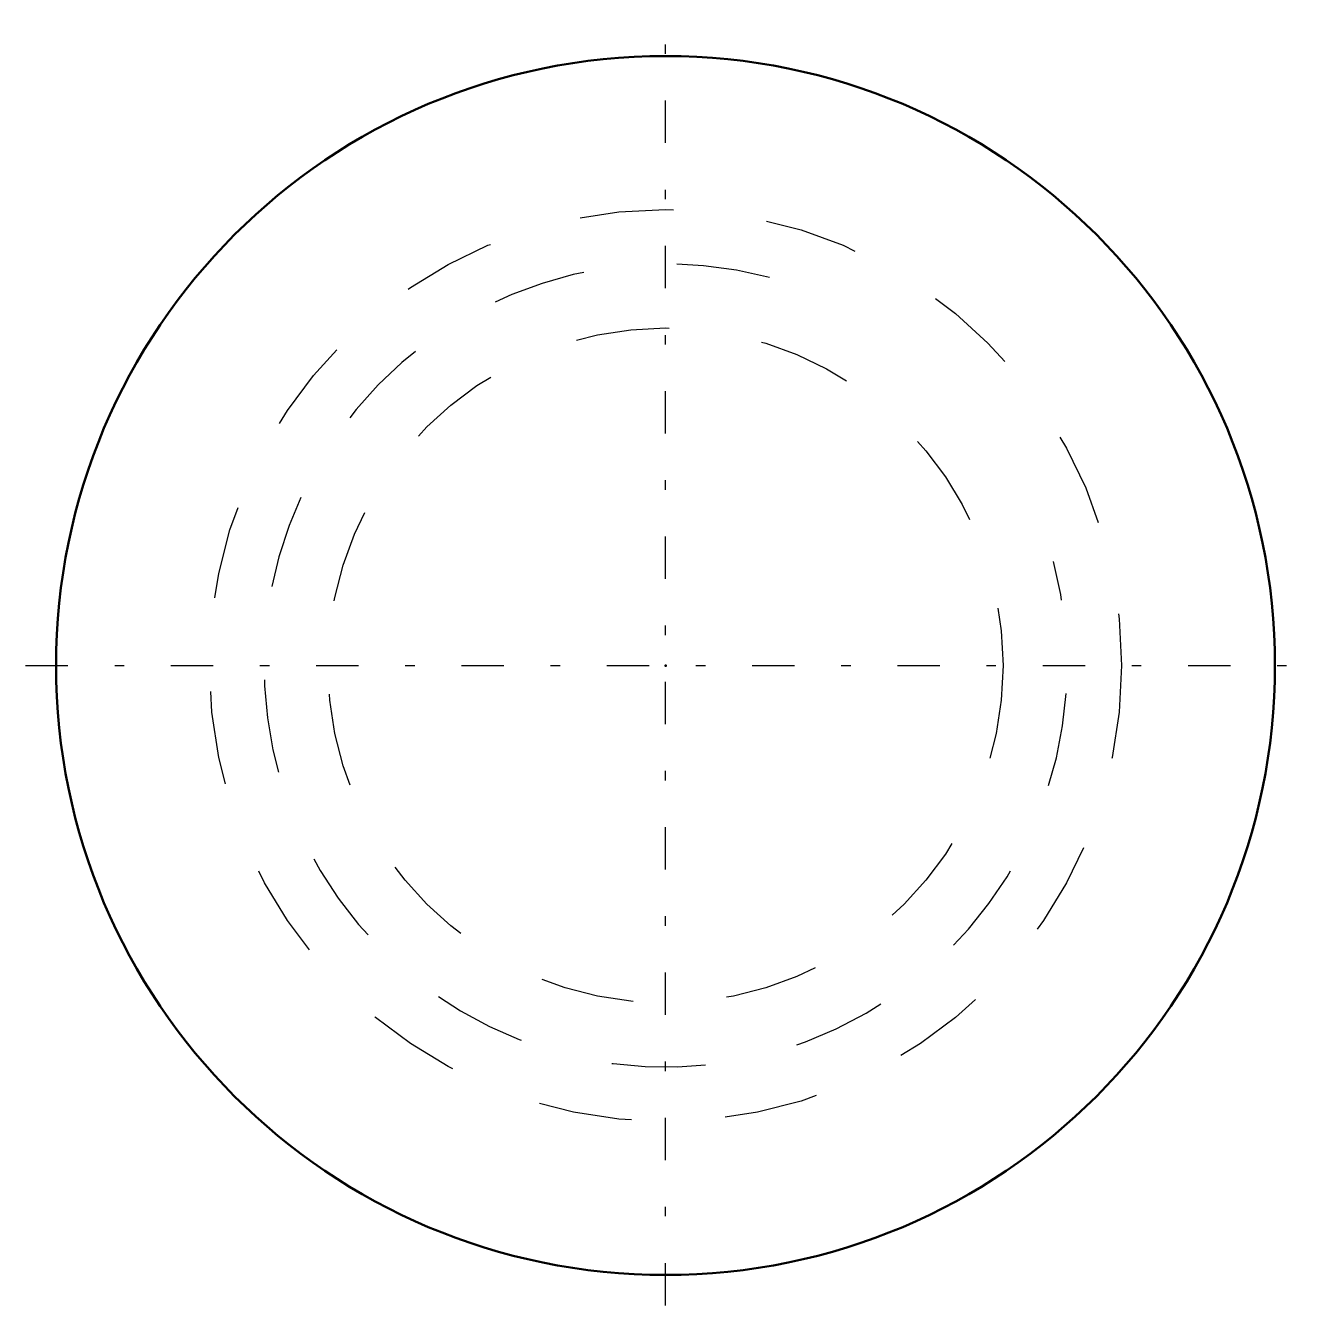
# Model space of a CAD drawing. Header units: millimetres. Extents: x -6.8 to 6.8, y -6.8 to 6.8.
import ezdxf

# ---------------------------------------------------------------- set-up
doc = ezdxf.new("R2010")
doc.units = ezdxf.units.MM
doc.linetypes.add('Center', pattern=[1.5, 0.45, -0.5, 0.05, -0.5])
doc.linetypes.add('Dashed', pattern=[2, 1, -1])
for name, color, linetype, lineweight in [('2d ConnectionPoints', 7, 'Continuous', 50), ('AM_0', 7, 'Continuous', 50), ('AM_5', 3, 'Continuous', 25), ('AM_7', 7, 'Center', 25), ('AM_9', 6, 'Dashed', 25)]:
    doc.layers.add(name, color=color, linetype=linetype, lineweight=lineweight)

msp = doc.modelspace()

# ---------------------------------------------------------------- linework, layer by layer
at = {"layer": '2d ConnectionPoints'}
msp.add_point((0, 0), dxfattribs=at)
at = {"layer": 'AM_0'}
msp.add_circle((0, 0), 6.5, dxfattribs=at)
at = {"layer": 'AM_5', "linetype": 'Dashed'}
msp.add_arc((0, 0), 4.283, 75, 15, dxfattribs=at)
at = {"layer": 'AM_7'}
for p, q in [((0, -6.825), (0, 6.825)), ((-6.825, 0), (6.825, 0))]:
    msp.add_line(p, q, dxfattribs=at)
at = {"layer": 'AM_9'}
for radius in [4.864, 3.6]:
    msp.add_circle((0, 0), radius, dxfattribs=at)

doc.saveas('drawing.dxf')
